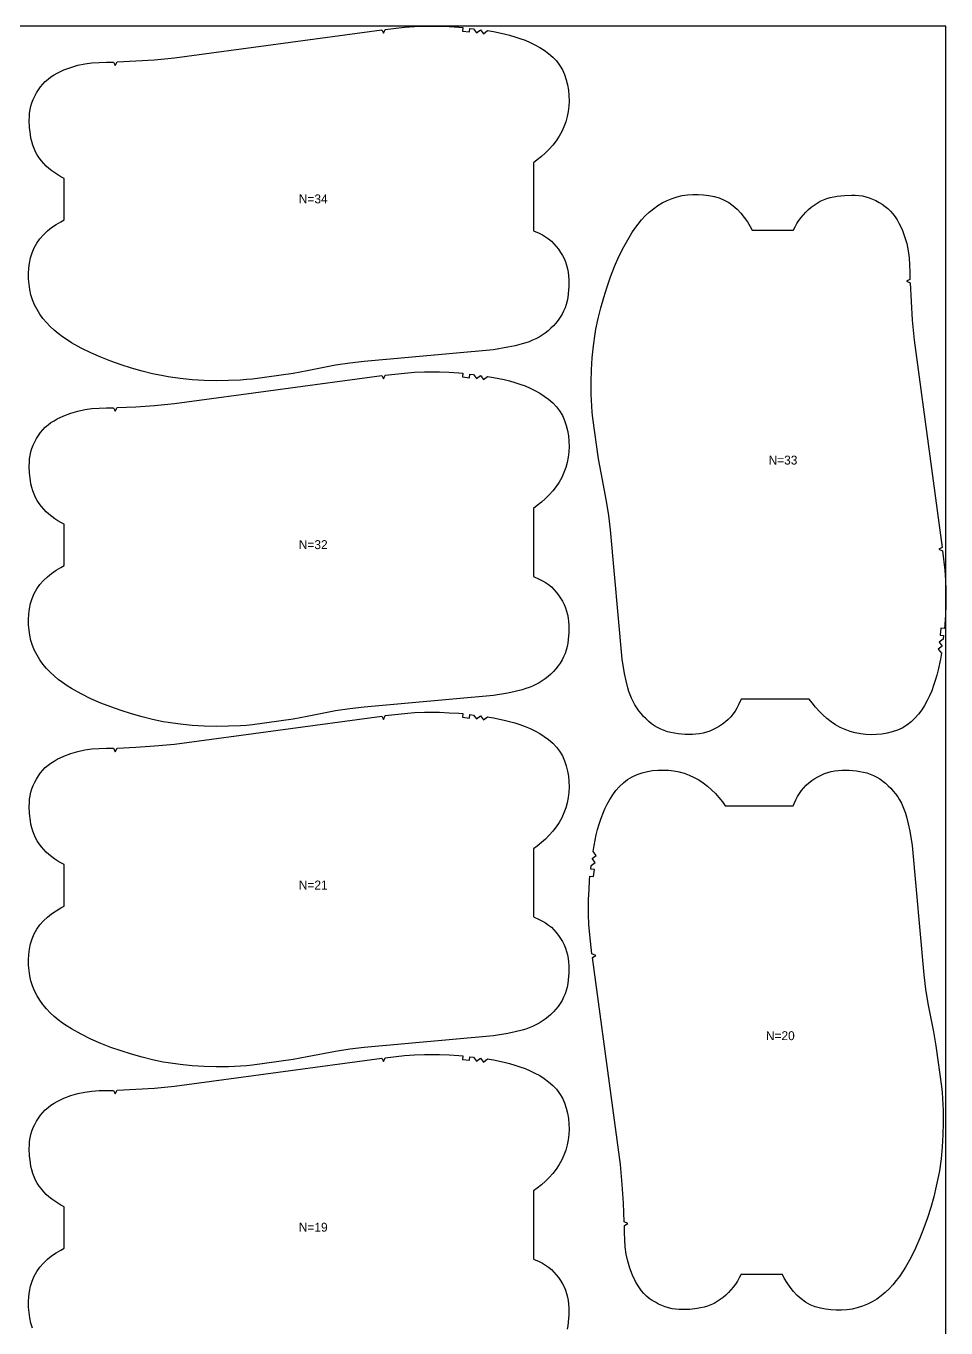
# Model space of a CAD drawing. Header units: inches. Extents: x 0 to 2044, y -95 to 1069.
# Drawn here: x 1528 to 2044, y 338 to 1069 of the extents above; entities that cross this region are included whole.
import ezdxf

# ---------------------------------------------------------------- set-up
doc = ezdxf.new("R2010")
doc.units = ezdxf.units.IN

msp = doc.modelspace()

# ---------------------------------------------------------------- linework, layer by layer
at = {"layer": '1'}
for points in [[(-0.2087, -94.9028), (2044.4475, -94.9028), (2044.4475, 1069.0008), (-0.2087, 1069.0008), (-0.2087, -94.9028)], [(1771.2805, 1068.3598), (1773.4854, 1068.1671), (1773.2347, 1066.1828), (1777.2031, 1065.6814), (1777.4539, 1067.6656), (1779.4381, 1067.4149), (1781.1716, 1065.1799), (1783.4065, 1066.9134), (1785.14, 1064.6785), (1787.375, 1066.412), (1790.7481, 1065.8581), (1796.7276, 1064.6025), (1799.6906, 1063.8545), (1802.6283, 1063.0165), (1805.5319, 1062.08), (1808.3937, 1061.0288), (1811.203, 1059.8463), (1813.945, 1058.5212), (1816.6001, 1057.0459), (1819.1533, 1055.4099), (1821.5882, 1053.5983), (1823.8643, 1051.6032), (1825.9413, 1049.4206), (1827.7811, 1047.0361), (1829.3246, 1044.465), (1830.565, 1041.7332), (1831.5197, 1038.8964), (1832.2222, 1035.9871), (1832.7022, 1033.0329), (1832.9783, 1030.0547), (1833.0621, 1027.0719), (1832.9433, 1024.0821), (1832.608, 1021.1091), (1832.0489, 1018.1731), (1831.2522, 1015.2816), (1830.2164, 1012.4702), (1828.95, 1009.748), (1827.4739, 1007.1307), (1825.804, 1004.6193), (1823.9601, 1002.2294), (1821.9579, 999.9677), (1819.8162, 997.83), (1817.5549, 995.8114), (1815.1933, 993.906), (1813.0621, 992.3367), (1813.0621, 954.114), (1816.287, 952.7006), (1818.1161, 951.7526), (1819.8838, 950.7103), (1821.5668, 949.5579), (1823.1419, 948.2797), (1824.5903, 946.868), (1825.9194, 945.3383), (1827.1409, 943.7141), (1828.2666, 942.0188), (1829.3033, 940.2709), (1830.2351, 938.4747), (1831.0415, 936.6297), (1831.7018, 934.7353), (1832.2027, 932.7908), (1832.5573, 930.8097), (1832.7862, 928.8059), (1832.9104, 926.7927), (1832.9027, 922.768), (1832.5754, 918.7573), (1832.2942, 916.7627), (1831.9173, 914.7836), (1831.4242, 912.8327), (1830.7944, 910.9228), (1830.0214, 909.0832), (1829.1061, 907.3004), (1828.06, 905.5787), (1826.8948, 903.9223), (1825.622, 902.3355), (1824.2534, 900.8225), (1822.8005, 899.3876), (1821.2749, 898.035), (1819.6692, 896.7564), (1818.001, 895.5731), (1816.2702, 894.4916), (1814.4767, 893.5187), (1812.6226, 892.6579), (1810.718, 891.8983), (1808.7754, 891.2264), (1806.8071, 890.6279), (1802.8212, 889.6027), (1798.7954, 888.7569), (1790.677, 887.3645), (1718.1142, 880.8132), (1710.0719, 879.9199), (1702.0728, 878.6943), (1686.2039, 875.5355), (1678.244, 874.0943), (1655.4942, 870.9218), (1652.1181, 870.5956), (1648.7326, 870.3614), (1641.9552, 870.0689), (1635.1725, 870), (1628.3884, 870.1628), (1621.6149, 870.5675), (1614.8685, 871.2397), (1608.1508, 872.1915), (1605.4661, 872.6673), (1599.4819, 873.8985), (1593.545, 875.3644), (1587.6727, 877.0451), (1581.8572, 878.9066), (1576.0996, 880.9337), (1570.4141, 883.1438), (1564.8136, 885.5705), (1559.3433, 888.2549), (1554.0423, 891.238), (1551.47, 892.8543), (1548.9639, 894.5666), (1546.5366, 896.3875), (1544.2055, 898.3252), (1541.9897, 900.386), (1539.909, 902.5756), (1537.982, 904.899), (1536.2245, 907.35), (1534.6571, 909.9135), (1533.2954, 912.5893), (1532.1611, 915.3625), (1531.2629, 918.2241), (1530.6006, 921.1385), (1530.1606, 924.0979), (1529.9365, 927.0817), (1529.915, 930.0655), (1530.0859, 933.0516), (1530.4614, 936.0209), (1531.0608, 938.9531), (1531.9149, 941.8219), (1533.0581, 944.5958), (1534.51, 947.2197), (1536.2645, 949.6676), (1538.2632, 951.922), (1540.4675, 953.9963), (1542.837, 955.8926), (1545.3309, 957.6176), (1547.9323, 959.1856), (1549.915, 960.2316), (1549.915, 983.4799), (1549.8828, 983.4935), (1548.056, 984.4025), (1546.2882, 985.4223), (1544.5793, 986.546), (1542.9295, 987.7672), (1541.3571, 989.0651), (1539.8545, 990.4479), (1538.4334, 991.9117), (1537.1055, 993.4526), (1535.8825, 995.0669), (1534.7764, 996.7506), (1533.7987, 998.5), (1532.9613, 1000.3112), (1532.2646, 1002.1977), (1531.7029, 1004.13), (1531.2564, 1006.0945), (1530.905, 1008.078), (1530.4365, 1012.0746), (1530.2869, 1016.0965), (1530.34, 1018.1129), (1530.4981, 1020.1236), (1530.7825, 1022.1158), (1531.2145, 1024.0768), (1531.8076, 1025.9934), (1532.5484, 1027.8657), (1533.4163, 1029.6936), (1534.3907, 1031.477), (1535.4559, 1033.211), (1536.6194, 1034.8772), (1537.8937, 1036.4528), (1539.2914, 1037.9148), (1540.8204, 1039.2477), (1542.4617, 1040.4588), (1544.1916, 1041.5628), (1545.9861, 1042.5747), (1549.6928, 1044.3577), (1553.5317, 1045.8292), (1557.4722, 1046.9857), (1561.4838, 1047.8236), (1565.4732, 1048.3468), (1569.492, 1048.6346), (1573.5309, 1048.7633), (1577.5803, 1048.8094), (1578.5287, 1046.8378), (1579.5842, 1048.8877), (1590.0446, 1049.3995), (1600.4954, 1050.0795), (1611.757, 1051.1214), (1727.9568, 1066.8341), (1729.066, 1064.953), (1729.9423, 1067.0717), (1740.6714, 1068.3005), (1746.3051, 1068.7653), (1751.9536, 1068.963), (1757.6111, 1069.0008), (1760.3398, 1068.9629), (1765.8123, 1068.7014), (1771.2805, 1068.3598)], [(2043.8065, 733.1606), (2043.6138, 730.9556), (2041.6295, 731.2064), (2041.1281, 727.2379), (2043.1123, 726.9872), (2042.8616, 725.003), (2040.6266, 723.2695), (2042.3601, 721.0345), (2040.1252, 719.301), (2041.8587, 717.0661), (2041.3048, 713.6929), (2040.0492, 707.7134), (2039.3012, 704.7504), (2038.4632, 701.8128), (2037.5267, 698.9092), (2036.4755, 696.0474), (2035.293, 693.238), (2033.9679, 690.496), (2032.4926, 687.8409), (2030.8566, 685.2877), (2029.045, 682.8528), (2027.0499, 680.5767), (2024.8673, 678.4998), (2022.4828, 676.6599), (2019.9117, 675.1165), (2017.1799, 673.8761), (2014.3431, 672.9214), (2011.4338, 672.2189), (2008.4796, 671.7389), (2005.5014, 671.4628), (2002.5186, 671.379), (1999.5288, 671.4977), (1996.5558, 671.833), (1993.6198, 672.3921), (1990.7283, 673.1889), (1987.9169, 674.2247), (1985.1947, 675.4911), (1982.5774, 676.9671), (1980.066, 678.6371), (1977.6761, 680.4809), (1975.4144, 682.4831), (1973.2767, 684.6248), (1971.2581, 686.8861), (1969.3527, 689.2477), (1967.7834, 691.379), (1929.5607, 691.379), (1928.1473, 688.1541), (1927.1993, 686.325), (1926.157, 684.5572), (1925.0046, 682.8742), (1923.7264, 681.2991), (1922.3147, 679.8508), (1920.785, 678.5216), (1919.1608, 677.3001), (1917.4655, 676.1744), (1915.7176, 675.1378), (1913.9214, 674.2059), (1912.0764, 673.3995), (1910.182, 672.7392), (1908.2375, 672.2383), (1906.2564, 671.8838), (1904.2526, 671.6549), (1902.2394, 671.5307), (1898.2146, 671.5383), (1894.204, 671.8656), (1892.2094, 672.1468), (1890.2303, 672.5237), (1888.2794, 673.0169), (1886.3695, 673.6466), (1884.5299, 674.4196), (1882.7471, 675.335), (1881.0254, 676.3811), (1879.369, 677.5463), (1877.7822, 678.819), (1876.2692, 680.1877), (1874.8343, 681.6406), (1873.4817, 683.1661), (1872.2031, 684.7719), (1871.0198, 686.4401), (1869.9383, 688.1708), (1868.9654, 689.9644), (1868.1046, 691.8185), (1867.345, 693.723), (1866.6731, 695.6656), (1866.0746, 697.6339), (1865.0494, 701.6198), (1864.2036, 705.6456), (1862.8112, 713.764), (1856.2599, 786.3268), (1855.3666, 794.3692), (1854.141, 802.3682), (1850.9822, 818.2371), (1849.541, 826.197), (1846.3685, 848.9469), (1846.0423, 852.323), (1845.8081, 855.7085), (1845.5156, 862.4858), (1845.4467, 869.2685), (1845.6095, 876.0526), (1846.0142, 882.8261), (1846.6864, 889.5726), (1847.6382, 896.2903), (1848.114, 898.9749), (1849.3452, 904.9591), (1850.8111, 910.896), (1852.4918, 916.7683), (1854.3533, 922.5838), (1856.3804, 928.3414), (1858.5905, 934.027), (1861.0172, 939.6275), (1863.7016, 945.0978), (1866.6847, 950.3987), (1868.301, 952.971), (1870.0133, 955.4771), (1871.8342, 957.9044), (1873.7719, 960.2355), (1875.8327, 962.4513), (1878.0223, 964.532), (1880.3457, 966.459), (1882.7967, 968.2165), (1885.3602, 969.784), (1888.036, 971.1456), (1890.8092, 972.2799), (1893.6708, 973.1782), (1896.5852, 973.8405), (1899.5446, 974.2804), (1902.5284, 974.5046), (1905.5122, 974.526), (1908.4983, 974.3551), (1911.4676, 973.9797), (1914.3998, 973.3802), (1917.2686, 972.5262), (1920.0425, 971.3829), (1922.6664, 969.9311), (1925.1143, 968.1765), (1927.3687, 966.1778), (1929.443, 963.9735), (1931.3393, 961.604), (1933.0643, 959.1101), (1934.6323, 956.5087), (1935.6783, 954.526), (1958.9266, 954.526), (1958.9402, 954.5582), (1959.8492, 956.385), (1960.869, 958.1528), (1961.9927, 959.8617), (1963.2139, 961.5116), (1964.5118, 963.0839), (1965.8946, 964.5865), (1967.3584, 966.0076), (1968.8993, 967.3356), (1970.5136, 968.5585), (1972.1973, 969.6647), (1973.9467, 970.6423), (1975.7578, 971.4797), (1977.6444, 972.1765), (1979.5767, 972.7381), (1981.5412, 973.1846), (1983.5247, 973.536), (1987.5213, 974.0045), (1991.5432, 974.1541), (1993.5596, 974.101), (1995.5703, 973.943), (1997.5625, 973.6585), (1999.5235, 973.2265), (2001.4401, 972.6335), (2003.3124, 971.8926), (2005.1403, 971.0247), (2006.9237, 970.0503), (2008.6577, 968.9851), (2010.3239, 967.8217), (2011.8995, 966.5473), (2013.3615, 965.1497), (2014.6944, 963.6206), (2015.9055, 961.9793), (2017.0095, 960.2495), (2018.0214, 958.4549), (2019.8044, 954.7483), (2021.2759, 950.9094), (2022.4324, 946.9689), (2023.2703, 942.9572), (2023.7935, 938.9679), (2024.0813, 934.949), (2024.21, 930.9101), (2024.2561, 926.8608), (2022.2845, 925.9124), (2024.3344, 924.8569), (2024.8462, 914.3965), (2025.5262, 903.9457), (2026.5681, 892.684), (2042.2808, 776.4842), (2040.3997, 775.375), (2042.5184, 774.4988), (2043.7472, 763.7697), (2044.212, 758.136), (2044.4097, 752.4874), (2044.4475, 746.8299), (2044.4096, 744.1012), (2044.1481, 738.6287), (2043.8065, 733.1606)], [(1771.2805, 874.3598), (1773.4854, 874.1671), (1773.2347, 872.1828), (1777.2031, 871.6814), (1777.4539, 873.6656), (1779.4381, 873.4149), (1781.1716, 871.1799), (1783.4065, 872.9134), (1785.14, 870.6785), (1787.375, 872.412), (1790.7481, 871.8581), (1796.7276, 870.6025), (1799.6906, 869.8545), (1802.6283, 869.0165), (1805.5319, 868.08), (1808.3937, 867.0288), (1811.203, 865.8463), (1813.945, 864.5212), (1816.6001, 863.0459), (1819.1533, 861.4099), (1821.5882, 859.5983), (1823.8643, 857.6032), (1825.9413, 855.4206), (1827.7811, 853.0361), (1829.3246, 850.465), (1830.565, 847.7332), (1831.5197, 844.8964), (1832.2222, 841.9871), (1832.7022, 839.0329), (1832.9783, 836.0547), (1833.0621, 833.0719), (1832.9433, 830.0821), (1832.608, 827.1091), (1832.0489, 824.1731), (1831.2522, 821.2816), (1830.2164, 818.4702), (1828.95, 815.748), (1827.4739, 813.1307), (1825.804, 810.6193), (1823.9601, 808.2294), (1821.9579, 805.9677), (1819.8162, 803.83), (1817.5549, 801.8114), (1815.1933, 799.906), (1813.0621, 798.3367), (1813.0621, 760.114), (1816.287, 758.7006), (1818.1161, 757.7526), (1819.8838, 756.7103), (1821.5668, 755.5579), (1823.1419, 754.2797), (1824.5903, 752.868), (1825.9194, 751.3383), (1827.1409, 749.7141), (1828.2666, 748.0188), (1829.3033, 746.2709), (1830.2351, 744.4747), (1831.0415, 742.6297), (1831.7018, 740.7353), (1832.2027, 738.7908), (1832.5573, 736.8097), (1832.7862, 734.8059), (1832.9104, 732.7927), (1832.9027, 728.768), (1832.5754, 724.7573), (1832.2942, 722.7627), (1831.9173, 720.7836), (1831.4242, 718.8327), (1830.7944, 716.9228), (1830.0214, 715.0832), (1829.1061, 713.3004), (1828.06, 711.5787), (1826.8948, 709.9223), (1825.622, 708.3355), (1824.2534, 706.8225), (1822.8005, 705.3876), (1821.2749, 704.035), (1819.6692, 702.7564), (1818.001, 701.5731), (1816.2702, 700.4916), (1814.4767, 699.5187), (1812.6226, 698.6579), (1810.718, 697.8983), (1808.7754, 697.2264), (1806.8071, 696.6279), (1802.8212, 695.6027), (1798.7954, 694.7569), (1790.677, 693.3645), (1718.1142, 686.8132), (1710.0719, 685.9199), (1702.0728, 684.6943), (1686.2039, 681.5355), (1678.244, 680.0943), (1655.4942, 676.9218), (1652.1181, 676.5956), (1648.7326, 676.3614), (1641.9552, 676.0689), (1635.1725, 676), (1628.3884, 676.1628), (1621.6149, 676.5675), (1614.8685, 677.2397), (1608.1508, 678.1915), (1605.4661, 678.6673), (1599.4819, 679.8985), (1593.545, 681.3644), (1587.6727, 683.0451), (1581.8572, 684.9066), (1576.0996, 686.9337), (1570.4141, 689.1438), (1564.8136, 691.5705), (1559.3433, 694.2549), (1554.0423, 697.238), (1551.47, 698.8543), (1548.9639, 700.5666), (1546.5366, 702.3875), (1544.2055, 704.3252), (1541.9897, 706.386), (1539.909, 708.5756), (1537.982, 710.899), (1536.2245, 713.35), (1534.6571, 715.9135), (1533.2954, 718.5893), (1532.1611, 721.3625), (1531.2629, 724.2241), (1530.6006, 727.1385), (1530.1606, 730.0979), (1529.9365, 733.0817), (1529.915, 736.0655), (1530.0859, 739.0516), (1530.4614, 742.0209), (1531.0608, 744.9531), (1531.9149, 747.8219), (1533.0581, 750.5958), (1534.51, 753.2197), (1536.2645, 755.6676), (1538.2632, 757.922), (1540.4675, 759.9963), (1542.837, 761.8926), (1545.3309, 763.6176), (1547.9323, 765.1856), (1549.915, 766.2316), (1549.915, 789.4799), (1549.8828, 789.4935), (1548.056, 790.4025), (1546.2882, 791.4223), (1544.5793, 792.546), (1542.9295, 793.7672), (1541.3571, 795.0651), (1539.8545, 796.4479), (1538.4334, 797.9117), (1537.1055, 799.4526), (1535.8825, 801.0669), (1534.7764, 802.7506), (1533.7987, 804.5), (1532.9613, 806.3112), (1532.2646, 808.1977), (1531.7029, 810.13), (1531.2564, 812.0945), (1530.905, 814.078), (1530.4365, 818.0746), (1530.2869, 822.0965), (1530.34, 824.1129), (1530.4981, 826.1236), (1530.7825, 828.1158), (1531.2145, 830.0768), (1531.8076, 831.9934), (1532.5484, 833.8657), (1533.4163, 835.6936), (1534.3907, 837.477), (1535.4559, 839.211), (1536.6194, 840.8772), (1537.8937, 842.4528), (1539.2914, 843.9148), (1540.8204, 845.2477), (1542.4617, 846.4588), (1544.1916, 847.5628), (1545.9861, 848.5747), (1549.6928, 850.3577), (1553.5317, 851.8292), (1557.4722, 852.9857), (1561.4838, 853.8236), (1565.4732, 854.3468), (1569.492, 854.6346), (1573.5309, 854.7633), (1577.5803, 854.8094), (1578.5287, 852.8378), (1579.5842, 854.8877), (1590.0446, 855.3995), (1600.4954, 856.0795), (1611.757, 857.1214), (1727.9568, 872.8341), (1729.066, 870.953), (1729.9423, 873.0717), (1740.6714, 874.3005), (1746.3051, 874.7653), (1751.9536, 874.963), (1757.6111, 875.0008), (1760.3398, 874.9629), (1765.8123, 874.7014), (1771.2805, 874.3598)], [(1771.2805, 683.3598), (1773.4854, 683.1671), (1773.2347, 681.1828), (1777.2031, 680.6814), (1777.4539, 682.6656), (1779.4381, 682.4149), (1781.1716, 680.1799), (1783.4065, 681.9134), (1785.14, 679.6785), (1787.375, 681.412), (1790.7481, 680.8581), (1796.7276, 679.6025), (1799.6906, 678.8545), (1802.6283, 678.0165), (1805.5319, 677.08), (1808.3937, 676.0288), (1811.203, 674.8463), (1813.945, 673.5212), (1816.6001, 672.0459), (1819.1533, 670.4099), (1821.5882, 668.5983), (1823.8643, 666.6032), (1825.9413, 664.4206), (1827.7811, 662.0361), (1829.3246, 659.465), (1830.565, 656.7332), (1831.5197, 653.8964), (1832.2222, 650.9871), (1832.7022, 648.0329), (1832.9783, 645.0547), (1833.0621, 642.0719), (1832.9433, 639.0821), (1832.608, 636.1091), (1832.0489, 633.1731), (1831.2522, 630.2816), (1830.2164, 627.4702), (1828.95, 624.748), (1827.4739, 622.1307), (1825.804, 619.6193), (1823.9601, 617.2294), (1821.9579, 614.9677), (1819.8162, 612.83), (1817.5549, 610.8114), (1815.1933, 608.906), (1813.0621, 607.3367), (1813.0621, 569.114), (1816.287, 567.7006), (1818.1161, 566.7526), (1819.8838, 565.7103), (1821.5668, 564.5579), (1823.1419, 563.2797), (1824.5903, 561.868), (1825.9194, 560.3383), (1827.1409, 558.7141), (1828.2666, 557.0188), (1829.3033, 555.2709), (1830.2351, 553.4747), (1831.0415, 551.6297), (1831.7018, 549.7353), (1832.2027, 547.7908), (1832.5573, 545.8097), (1832.7862, 543.8059), (1832.9104, 541.7927), (1832.9027, 537.768), (1832.5754, 533.7573), (1832.2942, 531.7627), (1831.9173, 529.7836), (1831.4242, 527.8327), (1830.7944, 525.9228), (1830.0214, 524.0832), (1829.1061, 522.3004), (1828.06, 520.5787), (1826.8948, 518.9223), (1825.622, 517.3355), (1824.2534, 515.8225), (1822.8005, 514.3876), (1821.2749, 513.035), (1819.6692, 511.7564), (1818.001, 510.5731), (1816.2702, 509.4916), (1814.4767, 508.5187), (1812.6226, 507.6579), (1810.718, 506.8983), (1808.7754, 506.2264), (1806.8071, 505.6279), (1802.8212, 504.6027), (1798.7954, 503.7569), (1790.677, 502.3645), (1718.1142, 495.8132), (1710.0719, 494.9199), (1702.0728, 493.6943), (1686.2039, 490.5355), (1678.244, 489.0943), (1655.4942, 485.9218), (1652.1181, 485.5956), (1648.7326, 485.3614), (1641.9552, 485.0689), (1635.1725, 485), (1628.3884, 485.1628), (1621.6149, 485.5675), (1614.8685, 486.2397), (1608.1508, 487.1915), (1605.4661, 487.6673), (1599.4819, 488.8985), (1593.545, 490.3644), (1587.6727, 492.0451), (1581.8572, 493.9066), (1576.0996, 495.9337), (1570.4141, 498.1438), (1564.8136, 500.5705), (1559.3433, 503.2549), (1554.0423, 506.238), (1551.47, 507.8543), (1548.9639, 509.5666), (1546.5366, 511.3875), (1544.2055, 513.3252), (1541.9897, 515.386), (1539.909, 517.5756), (1537.982, 519.899), (1536.2245, 522.35), (1534.6571, 524.9135), (1533.2954, 527.5893), (1532.1611, 530.3625), (1531.2629, 533.2241), (1530.6006, 536.1385), (1530.1606, 539.0979), (1529.9365, 542.0817), (1529.915, 545.0655), (1530.0859, 548.0516), (1530.4614, 551.0209), (1531.0608, 553.9531), (1531.9149, 556.8219), (1533.0581, 559.5958), (1534.51, 562.2197), (1536.2645, 564.6676), (1538.2632, 566.922), (1540.4675, 568.9963), (1542.837, 570.8926), (1545.3309, 572.6176), (1547.9323, 574.1856), (1549.915, 575.2316), (1549.915, 598.4799), (1549.8828, 598.4935), (1548.056, 599.4025), (1546.2882, 600.4223), (1544.5793, 601.546), (1542.9295, 602.7672), (1541.3571, 604.0651), (1539.8545, 605.4479), (1538.4334, 606.9117), (1537.1055, 608.4526), (1535.8825, 610.0669), (1534.7764, 611.7506), (1533.7987, 613.5), (1532.9613, 615.3112), (1532.2646, 617.1977), (1531.7029, 619.13), (1531.2564, 621.0945), (1530.905, 623.078), (1530.4365, 627.0746), (1530.2869, 631.0965), (1530.34, 633.1129), (1530.4981, 635.1236), (1530.7825, 637.1158), (1531.2145, 639.0768), (1531.8076, 640.9934), (1532.5484, 642.8657), (1533.4163, 644.6936), (1534.3907, 646.477), (1535.4559, 648.211), (1536.6194, 649.8772), (1537.8937, 651.4528), (1539.2914, 652.9148), (1540.8204, 654.2477), (1542.4617, 655.4588), (1544.1916, 656.5628), (1545.9861, 657.5747), (1549.6928, 659.3577), (1553.5317, 660.8292), (1557.4722, 661.9857), (1561.4838, 662.8236), (1565.4732, 663.3468), (1569.492, 663.6346), (1573.5309, 663.7633), (1577.5803, 663.8094), (1578.5287, 661.8378), (1579.5842, 663.8877), (1590.0446, 664.3995), (1600.4954, 665.0795), (1611.757, 666.1214), (1727.9568, 681.8341), (1729.066, 679.953), (1729.9423, 682.0717), (1740.6714, 683.3005), (1746.3051, 683.7653), (1751.9536, 683.963), (1757.6111, 684.0008), (1760.3398, 683.9629), (1765.8123, 683.7014), (1771.2805, 683.3598)], [(1844.5877, 589.7615), (1844.7804, 591.9664), (1846.7647, 591.7157), (1847.2661, 595.6841), (1845.2819, 595.9348), (1845.5326, 597.9191), (1847.7676, 599.6526), (1846.0341, 601.8875), (1848.269, 603.621), (1846.5355, 605.8559), (1847.0893, 609.2291), (1848.345, 615.2086), (1849.093, 618.1716), (1849.9309, 621.1092), (1850.8675, 624.0128), (1851.9187, 626.8747), (1853.1012, 629.684), (1854.4263, 632.426), (1855.9016, 635.0811), (1857.5376, 637.6343), (1859.3491, 640.0692), (1861.3443, 642.3453), (1863.5269, 644.4223), (1865.9113, 646.2621), (1868.4824, 647.8056), (1871.2142, 649.0459), (1874.0511, 650.0006), (1876.9604, 650.7032), (1879.9146, 651.1832), (1882.8927, 651.4593), (1885.8755, 651.543), (1888.8653, 651.4243), (1891.8384, 651.089), (1894.7744, 650.5299), (1897.6658, 649.7332), (1900.4773, 648.6974), (1903.1995, 647.431), (1905.8167, 645.9549), (1908.3282, 644.285), (1910.7181, 642.4411), (1912.9798, 640.4389), (1915.1174, 638.2972), (1917.1361, 636.0359), (1919.0415, 633.6743), (1920.6108, 631.543), (1958.8334, 631.543), (1960.2469, 634.7679), (1961.1948, 636.5971), (1962.2372, 638.3648), (1963.3896, 640.0478), (1964.6677, 641.6229), (1966.0795, 643.0713), (1967.6092, 644.4004), (1969.2334, 645.6219), (1970.9287, 646.7476), (1972.6766, 647.7843), (1974.4728, 648.7161), (1976.3178, 649.5225), (1978.2122, 650.1828), (1980.1567, 650.6837), (1982.1377, 651.0382), (1984.1416, 651.2672), (1986.1548, 651.3914), (1990.1795, 651.3837), (1994.1901, 651.0564), (1996.1848, 650.7752), (1998.1639, 650.3983), (2000.1148, 649.9051), (2002.0247, 649.2754), (2003.8643, 648.5024), (2005.6471, 647.5871), (2007.3688, 646.541), (2009.0252, 645.3757), (2010.612, 644.103), (2012.125, 642.7344), (2013.5599, 641.2815), (2014.9125, 639.7559), (2016.191, 638.1501), (2017.3744, 636.482), (2018.4559, 634.7512), (2019.4288, 632.9576), (2020.2896, 631.1036), (2021.0491, 629.199), (2021.7211, 627.2564), (2022.3196, 625.2881), (2023.3448, 621.3022), (2024.1906, 617.2764), (2025.583, 609.158), (2032.1343, 536.5952), (2033.0276, 528.5529), (2034.2532, 520.5538), (2037.412, 504.6849), (2038.8532, 496.725), (2042.0257, 473.9752), (2042.3519, 470.5991), (2042.5861, 467.2136), (2042.8786, 460.4362), (2042.9475, 453.6535), (2042.7847, 446.8694), (2042.3799, 440.0959), (2041.7078, 433.3494), (2040.756, 426.6318), (2040.2802, 423.9471), (2039.049, 417.9629), (2037.5831, 412.026), (2035.9024, 406.1537), (2034.0409, 400.3382), (2032.0138, 394.5806), (2029.8037, 388.8951), (2027.377, 383.2945), (2024.6926, 377.8243), (2021.7095, 372.5233), (2020.0932, 369.951), (2018.3809, 367.4449), (2016.56, 365.0176), (2014.6223, 362.6865), (2012.5615, 360.4707), (2010.3718, 358.39), (2008.0485, 356.463), (2005.5975, 354.7055), (2003.0339, 353.1381), (2000.3582, 351.7764), (1997.585, 350.6421), (1994.7234, 349.7439), (1991.809, 349.0815), (1988.8496, 348.6416), (1985.8658, 348.4175), (1982.8819, 348.396), (1979.8959, 348.5669), (1976.9266, 348.9424), (1973.9944, 349.5418), (1971.1256, 350.3959), (1968.3517, 351.5391), (1965.7278, 352.991), (1963.2799, 354.7455), (1961.0254, 356.7442), (1958.9512, 358.9485), (1957.0549, 361.318), (1955.3298, 363.8119), (1953.7619, 366.4133), (1952.7159, 368.396), (1929.4676, 368.396), (1929.454, 368.3638), (1928.545, 366.537), (1927.5252, 364.7692), (1926.4014, 363.0603), (1925.1803, 361.4105), (1923.8824, 359.8381), (1922.4996, 358.3355), (1921.0358, 356.9144), (1919.4949, 355.5864), (1917.8806, 354.3635), (1916.1969, 353.2573), (1914.4475, 352.2797), (1912.6363, 351.4423), (1910.7498, 350.7456), (1908.8175, 350.1839), (1906.8529, 349.7374), (1904.8695, 349.386), (1900.8729, 348.9175), (1896.851, 348.7679), (1894.8346, 348.821), (1892.8239, 348.9791), (1890.8316, 349.2635), (1888.8706, 349.6955), (1886.9541, 350.2886), (1885.0818, 351.0294), (1883.2539, 351.8973), (1881.4705, 352.8717), (1879.7365, 353.9369), (1878.0703, 355.1003), (1876.4947, 356.3747), (1875.0327, 357.7723), (1873.6997, 359.3014), (1872.4887, 360.9427), (1871.3847, 362.6726), (1870.3728, 364.4671), (1868.5898, 368.1737), (1867.1183, 372.0127), (1865.9618, 375.9532), (1865.1239, 379.9648), (1864.6007, 383.9541), (1864.3129, 387.973), (1864.1841, 392.0119), (1864.138, 396.0612), (1866.1097, 397.0096), (1864.0598, 398.0652), (1863.548, 408.5256), (1862.868, 418.9763), (1861.8261, 430.238), (1846.1133, 546.4378), (1847.9945, 547.547), (1845.8758, 548.4233), (1844.6469, 559.1523), (1844.1822, 564.7861), (1843.9845, 570.4346), (1843.9467, 576.0921), (1843.9846, 578.8208), (1844.2461, 584.2933), (1844.5877, 589.7615)]]:
    msp.add_lwpolyline(points, close=True, dxfattribs=at)
msp.add_lwpolyline([(1532.1611, 338.3625), (1531.2629, 341.2241), (1530.6006, 344.1385), (1530.1606, 347.0979), (1529.9365, 350.0817), (1529.915, 353.0655), (1530.0859, 356.0516), (1530.4614, 359.0209), (1531.0608, 361.9531), (1531.9149, 364.8219), (1533.0581, 367.5958), (1534.51, 370.2197), (1536.2645, 372.6676), (1538.2632, 374.922), (1540.4675, 376.9963), (1542.837, 378.8926), (1545.3309, 380.6176), (1547.9323, 382.1856), (1549.915, 383.2316), (1549.915, 406.4799), (1549.8828, 406.4935), (1548.056, 407.4025), (1546.2882, 408.4223), (1544.5793, 409.546), (1542.9295, 410.7672), (1541.3571, 412.0651), (1539.8545, 413.4479), (1538.4334, 414.9117), (1537.1055, 416.4526), (1535.8825, 418.0669), (1534.7764, 419.7506), (1533.7987, 421.5), (1532.9613, 423.3112), (1532.2646, 425.1977), (1531.7029, 427.13), (1531.2564, 429.0945), (1530.905, 431.078), (1530.4365, 435.0746), (1530.2869, 439.0965), (1530.34, 441.1129), (1530.4981, 443.1236), (1530.7825, 445.1158), (1531.2145, 447.0768), (1531.8076, 448.9934), (1532.5484, 450.8657), (1533.4163, 452.6936), (1534.3907, 454.477), (1535.4559, 456.211), (1536.6194, 457.8772), (1537.8937, 459.4528), (1539.2914, 460.9148), (1540.8204, 462.2477), (1542.4617, 463.4588), (1544.1916, 464.5628), (1545.9861, 465.5747), (1549.6928, 467.3577), (1553.5317, 468.8292), (1557.4722, 469.9857), (1561.4838, 470.8236), (1565.4732, 471.3468), (1569.492, 471.6346), (1573.5309, 471.7633), (1577.5803, 471.8094), (1578.5287, 469.8378), (1579.5842, 471.8877), (1590.0446, 472.3995), (1600.4954, 473.0795), (1611.757, 474.1214), (1727.9568, 489.8341), (1729.066, 487.953), (1729.9423, 490.0717), (1740.6714, 491.3005), (1746.3051, 491.7653), (1751.9536, 491.963), (1757.6111, 492.0008), (1760.3398, 491.9629), (1765.8123, 491.7014), (1771.2805, 491.3598), (1771.2805, 491.3598), (1773.4854, 491.1671), (1773.2347, 489.1828), (1777.2031, 488.6814), (1777.4539, 490.6656), (1779.4381, 490.4149), (1781.1716, 488.1799), (1783.4065, 489.9134), (1785.14, 487.6785), (1787.375, 489.412), (1790.7481, 488.8581), (1796.7276, 487.6025), (1799.6906, 486.8545), (1802.6283, 486.0165), (1805.5319, 485.08), (1808.3937, 484.0288), (1811.203, 482.8463), (1813.945, 481.5212), (1816.6001, 480.0459), (1819.1533, 478.4099), (1821.5882, 476.5983), (1823.8643, 474.6032), (1825.9413, 472.4206), (1827.7811, 470.0361), (1829.3246, 467.465), (1830.565, 464.7332), (1831.5197, 461.8964), (1832.2222, 458.9871), (1832.7022, 456.0329), (1832.9783, 453.0547), (1833.0621, 450.0719), (1832.9433, 447.0821), (1832.608, 444.1091), (1832.0489, 441.1731), (1831.2522, 438.2816), (1830.2164, 435.4702), (1828.95, 432.748), (1827.4739, 430.1307), (1825.804, 427.6193), (1823.9601, 425.2294), (1821.9579, 422.9677), (1819.8162, 420.83), (1817.5549, 418.8114), (1815.1933, 416.906), (1813.0621, 415.3367), (1813.0621, 377.114), (1816.287, 375.7006), (1818.1161, 374.7526), (1819.8838, 373.7103), (1821.5668, 372.5579), (1823.1419, 371.2797), (1824.5903, 369.868), (1825.9194, 368.3383), (1827.1409, 366.7141), (1828.2666, 365.0188), (1829.3033, 363.2709), (1830.2351, 361.4747), (1831.0415, 359.6297), (1831.7018, 357.7353), (1832.2027, 355.7908), (1832.5573, 353.8097), (1832.7862, 351.8059), (1832.9104, 349.7927), (1832.9027, 345.768), (1832.5754, 341.7573), (1832.2942, 339.7627), (1831.9173, 337.7836)], dxfattribs=at)

# ---------------------------------------------------------------- texts
for s, p in [('N=34', (1681.4885, 969.5004)), ('N=33', (1944.9471, 822.9525)), ('N=32', (1681.4885, 775.5004)), ('N=21', (1681.4885, 584.5004)), ('N=20', (1943.4471, 499.9695)), ('N=19', (1681.4885, 392.5004))]:
    msp.add_text(s, height=5, dxfattribs=at).set_placement(p)

doc.saveas('drawing.dxf')
